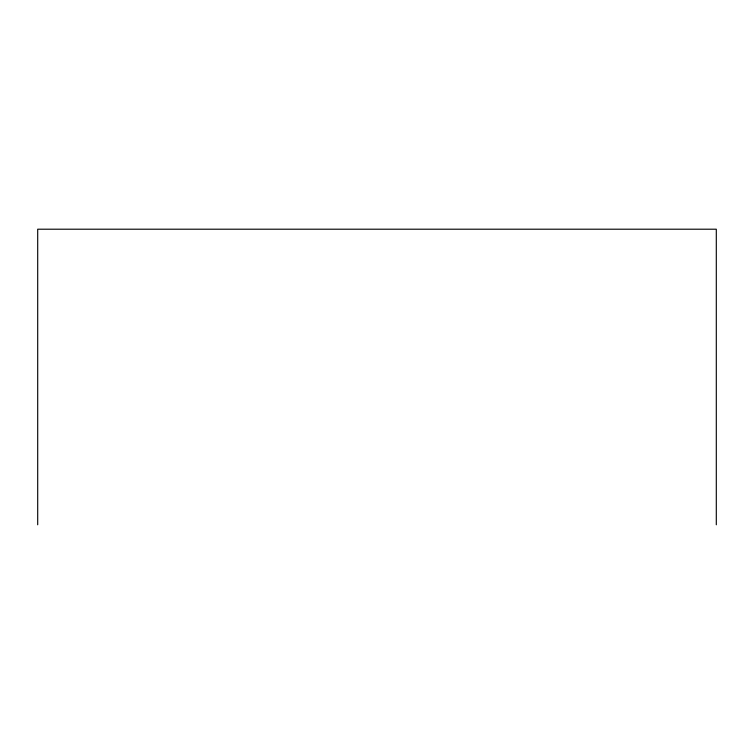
<?xml version="1.0" encoding="UTF-8"?>
<svg xmlns="http://www.w3.org/2000/svg" width="754" height="754" viewBox="0 0 754 754"><rect width="100%" height="100%" fill="white"/><g stroke="black" fill="none" stroke-linecap="round" stroke-linejoin="round"><path stroke-width="1.13" d="M716.3 524.793L716.3 229.207L37.7 229.207L37.7 524.793"/></g></svg>
